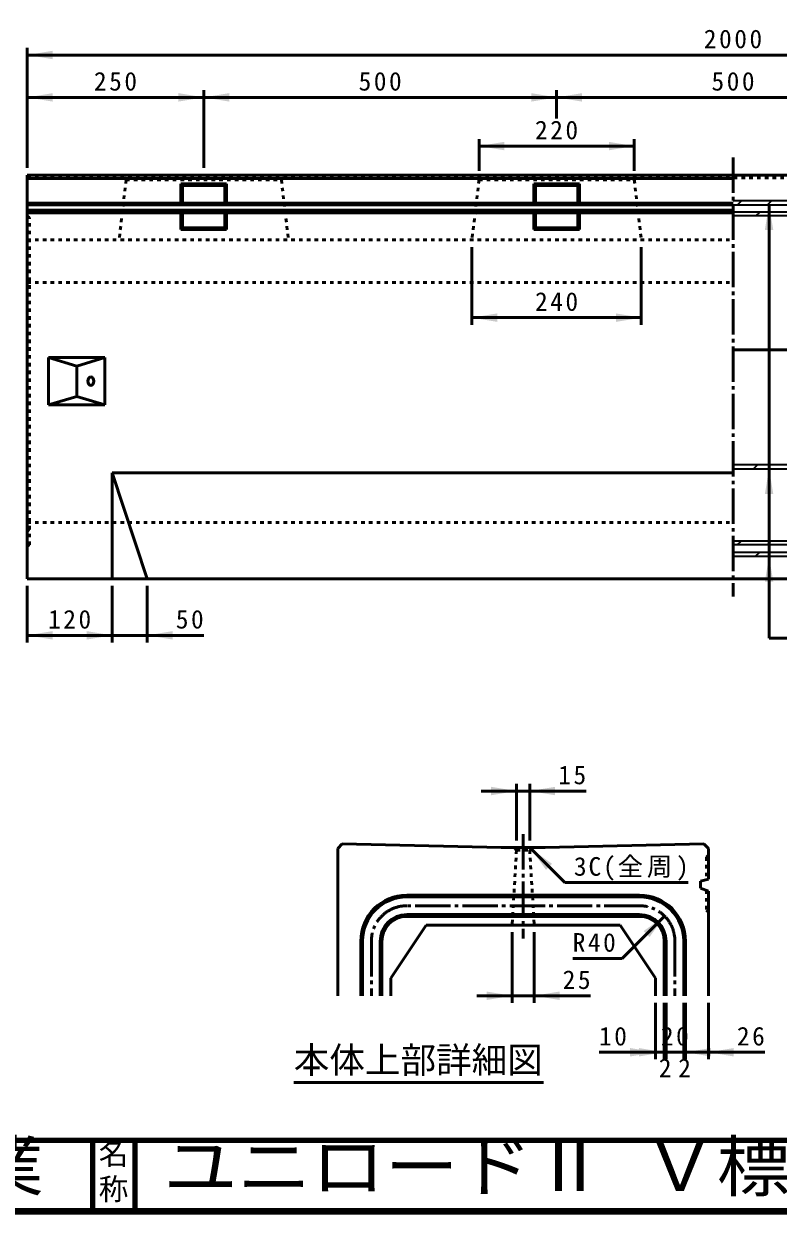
# Model space of a CAD drawing. Units: millimetres, scale not verified. Extents: x 100 to 4105, y 100 to 2870.
# Drawn here: x 1913 to 2982, y 100 to 1786 of the extents above; entities that cross this region are included whole.
import ezdxf
from ezdxf.enums import TextEntityAlignment as Align

# ---------------------------------------------------------------- set-up
doc = ezdxf.new("R2010")
doc.units = ezdxf.units.MM
doc.header["$LTSCALE"] = 5
doc.linetypes.add('USER1', pattern=[2.2, 1, -1.2])
doc.linetypes.add('USER3', pattern=[13.4, 10, -1.2, 1, -1.2])
doc.layers.add('V-nasSTD', color=7, linetype='Continuous', lineweight=50)
doc.styles.add('ＭＳ ゴシック', font='')
doc.styles.get('ＭＳ ゴシック').set_extended_font_data('MS Gothic')

msp = doc.modelspace()

# ---------------------------------------------------------------- hatches: boundary and pattern name
at = {"layer": 'V-nasSTD'}
for points in [[(1953.814, 1747.893), (1917.814, 1741.893), (1953.814, 1735.893)], [(1953.814, 1687.893), (1917.814, 1681.893), (1953.814, 1675.893)], [(2131.814, 1675.893), (2167.814, 1681.893), (2131.814, 1687.893)], [(2203.814, 1687.893), (2167.814, 1681.893), (2203.814, 1675.893)], [(2631.814, 1675.893), (2667.814, 1681.893), (2631.814, 1687.893)], [(2703.814, 1687.893), (2667.814, 1681.893), (2703.814, 1675.893)], [(2593.814, 1618.893), (2557.814, 1612.893), (2593.814, 1606.893)], [(2741.814, 1606.893), (2777.814, 1612.893), (2741.814, 1618.893)], [(2974.814, 1493.893), (2968.814, 1529.893), (2962.814, 1493.893)], [(2583.814, 1375.893), (2547.814, 1369.893), (2583.814, 1363.893)], [(2751.814, 1363.893), (2787.814, 1369.893), (2751.814, 1375.893)], [(2974.814, 1119.893), (2968.814, 1155.893), (2962.814, 1119.893)], [(2974.814, 995.893), (2968.814, 1031.893), (2962.814, 995.893)], [(1953.814, 925.893), (1917.814, 919.893), (1953.814, 913.893)], [(2001.814, 913.893), (2037.814, 919.893), (2001.814, 925.893)], [(2123.814, 925.893), (2087.814, 919.893), (2123.814, 913.893)], [(2574.961, 693.376), (2610.961, 699.376), (2574.961, 705.376)], [(2665.711, 705.376), (2629.711, 699.376), (2665.711, 693.376)], [(2661.285, 596.288), (2631.586, 617.501), (2652.799, 587.803)], [(2799.478, 492.533), (2820.691, 522.231), (2790.993, 501.018)], [(2568.711, 403.376), (2604.711, 409.376), (2568.711, 415.376)], [(2671.961, 415.376), (2635.961, 409.376), (2671.961, 403.376)], [(2771.836, 323.376), (2807.836, 329.376), (2771.836, 335.376)], [(2784.336, 323.376), (2820.336, 329.376), (2784.336, 335.376)], [(2886.336, 335.376), (2850.336, 329.376), (2886.336, 323.376)], [(2918.836, 335.376), (2882.836, 329.376), (2918.836, 323.376)]]:
    msp.add_hatch(color=256, dxfattribs=at).paths.add_polyline_path(points)

# ---------------------------------------------------------------- linework, layer by layer
for p, q in [((1917.814, 1581.893), (1917.814, 1751.893)), ((1917.814, 1741.893), (3917.814, 1741.893)), ((2167.814, 1581.893), (2167.814, 1691.893)), ((2667.814, 1651.893), (2667.814, 1691.893)), ((1917.814, 1681.893), (2167.814, 1681.893)), ((2167.814, 1681.893), (2667.814, 1681.893)), ((2667.814, 1681.893), (3167.814, 1681.893)), ((2557.814, 1577.893), (2557.814, 1622.893)), ((2777.814, 1577.893), (2777.814, 1622.893)), ((2557.814, 1612.893), (2777.814, 1612.893)), ((1917.814, 1571.893), (1917.814, 999.893)), ((1917.814, 1571.893), (3917.814, 1571.893)), ((1917.814, 1566.893), (2917.814, 1566.893)), ((2135.514, 1559.193), (2200.114, 1559.193)), ((2135.514, 1559.193), (2137.814, 1556.893)), ((2135.514, 1559.193), (2135.514, 1531.908)), ((2137.814, 1556.893), (2197.814, 1556.893)), ((2137.814, 1556.893), (2137.814, 1531.908)), ((2197.814, 1556.893), (2200.114, 1559.193)), ((2197.814, 1556.893), (2197.814, 1531.908)), ((2200.114, 1559.193), (2200.114, 1531.908)), ((2635.514, 1559.193), (2700.114, 1559.193)), ((2635.514, 1559.193), (2637.814, 1556.893)), ((2635.514, 1559.193), (2635.514, 1531.908)), ((2637.814, 1556.893), (2697.814, 1556.893)), ((2637.814, 1556.893), (2637.814, 1531.908)), ((2697.814, 1556.893), (2700.114, 1559.193)), ((2697.814, 1556.893), (2697.814, 1531.908)), ((2700.114, 1559.193), (2700.114, 1531.908)), ((1917.814, 1531.908), (2917.814, 1531.908)), ((1917.814, 1529.893), (2917.814, 1529.893)), ((1917.814, 1521.893), (2917.814, 1521.893)), ((1917.814, 1518.535), (2917.814, 1518.535)), ((2135.514, 1518.535), (2135.514, 1494.593)), ((2137.814, 1518.535), (2137.814, 1496.893)), ((2197.814, 1518.535), (2197.814, 1496.893)), ((2200.114, 1518.535), (2200.114, 1494.593)), ((2635.514, 1518.535), (2635.514, 1494.593)), ((2637.814, 1518.535), (2637.814, 1496.893)), ((2697.814, 1518.535), (2697.814, 1496.893)), ((2700.114, 1518.535), (2700.114, 1494.593)), ((2968.814, 915.893), (2968.814, 1529.893)), ((2135.514, 1494.593), (2137.814, 1496.893)), ((2135.514, 1494.593), (2200.114, 1494.593)), ((2137.814, 1496.893), (2197.814, 1496.893)), ((2197.814, 1496.893), (2200.114, 1494.593)), ((2635.514, 1494.593), (2637.814, 1496.893)), ((2635.514, 1494.593), (2700.114, 1494.593)), ((2637.814, 1496.893), (2697.814, 1496.893)), ((2697.814, 1496.893), (2700.114, 1494.593)), ((2547.814, 1469.893), (2547.814, 1359.893)), ((2787.814, 1469.893), (2787.814, 1359.893)), ((2547.814, 1369.893), (2787.814, 1369.893)), ((4020.814, 1324.143), (2917.814, 1324.143)), ((1947.814, 1313.393), (1947.814, 1246.393)), ((1947.814, 1313.393), (2027.814, 1313.393)), ((1947.814, 1313.393), (1987.814, 1301.393)), ((1987.814, 1301.393), (2027.814, 1313.393)), ((1987.814, 1301.393), (1987.814, 1258.393)), ((2027.814, 1313.393), (2027.814, 1246.393)), ((1947.814, 1246.393), (1987.814, 1258.393)), ((1987.814, 1258.393), (2027.814, 1246.393)), ((1947.814, 1246.393), (2027.814, 1246.393)), ((2037.814, 1149.893), (2037.814, 999.893)), ((2037.814, 1149.893), (2087.814, 999.893)), ((2037.814, 1149.893), (2917.814, 1149.893)), ((1917.814, 999.893), (3917.814, 999.893)), ((1917.814, 989.893), (1917.814, 909.893)), ((2037.814, 989.893), (2037.814, 909.893)), ((2087.814, 989.893), (2087.814, 909.893)), ((1917.814, 919.893), (2037.814, 919.893)), ((2037.814, 919.893), (2087.814, 919.893)), ((2167.814, 919.893), (2087.814, 919.893)), ((2968.814, 915.893), (3048.814, 915.893)), ((2610.961, 629.376), (2610.961, 709.376)), ((2629.711, 629.376), (2629.711, 709.376)), ((2560.961, 699.376), (2610.961, 699.376)), ((2610.961, 699.376), (2629.711, 699.376)), ((2709.711, 699.376), (2629.711, 699.376)), ((2364.086, 624.376), (2357.836, 618.126)), ((2589.086, 619.376), (2364.086, 624.376)), ((2651.586, 619.376), (2876.586, 624.376)), ((2876.586, 624.376), (2882.836, 618.126)), ((2357.836, 618.126), (2357.836, 409.376)), ((2589.086, 619.376), (2651.586, 619.376)), ((2631.586, 617.501), (2679.297, 569.79)), ((2882.836, 574.395), (2882.836, 618.126)), ((2871.586, 571.876), (2882.836, 574.395)), ((2854.297, 569.79), (2679.297, 569.79)), ((2871.586, 561.876), (2871.586, 571.876)), ((2871.586, 561.876), (2882.836, 557.678)), ((2882.836, 557.678), (2882.836, 409.376)), ((2785.336, 551.876), (2455.336, 551.876)), ((2785.336, 549.376), (2455.336, 549.376)), ((2785.336, 524.376), (2455.336, 524.376)), ((2482.836, 509.376), (2432.836, 434.376)), ((2785.336, 521.876), (2455.336, 521.876)), ((2482.836, 509.376), (2757.836, 509.376)), ((2757.836, 509.376), (2807.836, 434.376)), ((2760.587, 462.127), (2820.691, 522.231)), ((2604.711, 499.376), (2604.711, 399.376)), ((2635.961, 499.376), (2635.961, 399.376)), ((2390.336, 486.876), (2390.336, 409.376)), ((2392.836, 486.876), (2392.836, 409.376)), ((2417.836, 486.876), (2417.836, 409.376)), ((2420.336, 486.876), (2420.336, 409.376)), ((2820.336, 409.376), (2820.336, 486.876)), ((2822.836, 486.876), (2822.836, 409.376)), ((2847.836, 486.876), (2847.836, 409.376)), ((2850.336, 409.376), (2850.336, 486.876)), ((2760.587, 462.127), (2690.587, 462.127)), ((2432.836, 434.376), (2432.836, 409.376)), ((2807.836, 434.376), (2807.836, 409.376)), ((2554.711, 409.376), (2604.711, 409.376)), ((2604.711, 409.376), (2635.961, 409.376)), ((2715.961, 409.376), (2635.961, 409.376)), ((2807.836, 399.376), (2807.836, 319.376)), ((2820.336, 399.376), (2820.336, 319.376)), ((2822.836, 399.376), (2822.836, 319.376)), ((2847.836, 399.376), (2847.836, 319.376)), ((2850.336, 399.376), (2850.336, 319.376)), ((2882.836, 399.376), (2882.836, 319.376)), ((2727.836, 329.376), (2807.836, 329.376)), ((2807.836, 329.376), (2820.336, 329.376)), ((2820.336, 329.376), (2822.836, 329.376)), ((2822.836, 329.376), (2847.836, 329.376)), ((2847.836, 329.376), (2850.336, 329.376)), ((2850.336, 329.376), (2882.836, 329.376)), ((2962.836, 329.376), (2882.836, 329.376)), ((2295.368, 286.542), (2649.377, 286.542))]:
    msp.add_line(p, q, dxfattribs=at)
at = {"layer": 'V-nasSTD', "linetype": 'USER3'}
for p, q in [((2917.814, 1596.893), (2917.814, 974.893)), ((2620.336, 638.126), (2620.336, 490.626)), ((2785.336, 536.876), (2455.336, 536.876)), ((2405.336, 486.876), (2405.336, 409.376)), ((2835.336, 486.876), (2835.336, 409.376))]:
    msp.add_line(p, q, dxfattribs=at)
at = {"layer": 'V-nasSTD', "linetype": 'USER1'}
for p, q in [((1917.814, 1567.893), (3917.814, 1567.893)), ((2057.814, 1564.893), (2047.814, 1479.893)), ((2057.814, 1564.893), (2054.814, 1567.893)), ((2057.814, 1564.893), (2277.814, 1564.893)), ((2277.814, 1564.893), (2280.814, 1567.893)), ((2277.814, 1564.893), (2287.814, 1479.893)), ((2557.814, 1564.893), (2547.814, 1479.893)), ((2557.814, 1564.893), (2554.814, 1567.893)), ((2557.814, 1564.893), (2777.814, 1564.893)), ((2777.814, 1564.893), (2780.814, 1567.893)), ((2777.814, 1564.893), (2787.814, 1479.893)), ((1920.814, 1511.893), (1917.814, 1513.893)), ((1920.814, 1047.893), (1920.814, 1511.893)), ((1917.814, 1489.893), (1920.814, 1491.893)), ((1917.814, 1479.893), (2917.814, 1479.893)), ((1917.814, 1419.893), (2917.814, 1419.893)), ((1917.814, 1079.893), (2917.814, 1079.893)), ((1917.814, 1069.893), (1920.814, 1067.893)), ((1920.814, 1047.893), (1917.814, 1045.893)), ((2610.961, 615.626), (2604.711, 509.376)), ((2610.961, 615.626), (2607.211, 619.376)), ((2610.961, 615.626), (2629.711, 615.626)), ((2629.711, 615.626), (2633.461, 619.376)), ((2629.711, 615.626), (2635.961, 509.376)), ((2879.961, 605.626), (2882.836, 608.501)), ((2879.961, 605.626), (2879.961, 573.751)), ((2879.961, 558.751), (2879.961, 530.626)), ((2879.961, 530.626), (2882.836, 527.751))]:
    msp.add_line(p, q, dxfattribs=at)
at = {"layer": 'V-nasSTD', "lineweight": 35}
for p, q in [((2917.814, 1535.893), (3019.814, 1535.893)), ((2924.247, 1529.893), (2930.247, 1535.893)), ((2966.673, 1529.893), (2972.673, 1535.893)), ((2917.814, 1529.893), (3019.814, 1529.893)), ((2917.814, 1519.893), (3019.814, 1519.893)), ((2950.173, 1513.893), (2956.173, 1519.893)), ((3019.814, 1513.893), (2917.814, 1513.893)), ((2917.814, 1161.893), (3019.814, 1161.893)), ((2917.814, 1155.893), (3019.814, 1155.893)), ((2946.731, 1155.893), (2952.731, 1161.893)), ((2917.814, 1053.893), (3019.814, 1053.893)), ((3019.814, 1047.893), (2917.814, 1047.893)), ((2923.584, 1047.893), (2929.584, 1053.893)), ((2966.011, 1047.893), (2972.011, 1053.893)), ((2917.814, 1037.893), (3019.814, 1037.893)), ((2917.814, 1031.893), (3019.814, 1031.893)), ((2949.511, 1031.893), (2955.511, 1037.893))]:
    msp.add_line(p, q, dxfattribs=at)
at = {"layer": 'V-nasSTD', "lineweight": 100}
for p, q in [((105, 205), (4100, 205)), ((2010, 205), (2010, 105)), ((2070, 205), (2070, 105)), ((105, 105), (4100, 105))]:
    msp.add_line(p, q, dxfattribs=at)
at = {"layer": 'V-nasSTD', "lineweight": 13}
msp.add_lwpolyline([(100, 100), (100, 2870), (4105, 2870), (4105, 100)], close=True, dxfattribs=at)
at = {"layer": 'V-nasSTD'}
for centre, radius, start, end in [((2455.336, 486.876), 65, 90, 180), ((2455.336, 486.876), 62.5, 90, 180), ((2785.336, 486.876), 65, 0, 90), ((2785.336, 486.876), 62.5, 0, 90), ((2455.336, 486.876), 37.5, 90, 180), ((2785.336, 486.876), 37.5, 0, 90), ((2455.336, 486.876), 35, 90, 180), ((2785.336, 486.876), 35, 0, 90)]:
    msp.add_arc(centre, radius, start, end, dxfattribs=at)
at = {"layer": 'V-nasSTD', "linetype": 'USER3'}
for centre, start, end in [((2455.336, 486.876), 90, 180), ((2785.336, 486.876), 0, 90)]:
    msp.add_arc(centre, 50, start, end, dxfattribs=at)
at = {"layer": 'V-nasSTD'}
msp.add_ellipse((2007.814, 1279.893), major_axis=(0, 6), ratio=0.707107, dxfattribs=at)

# ---------------------------------------------------------------- texts
at = {"layer": 'V-nasSTD', "style": 'ＭＳ ゴシック'}
for s, height, p in [('本体上部詳細図', 36.95, (2295.368, 336.942)), ('2', 26.39, (2812.586, 320.376)), ('2', 26.39, (2840.086, 320.376)), ('名', 30.79, (2018.982, 200.999)), ('称', 30.79, (2018.976, 151.01))]:
    msp.add_text(s, height=height, dxfattribs=at).set_placement(p, align=Align.TOP_LEFT)
at = {"layer": 'V-nasSTD', "style": 'ＭＳ ゴシック', "width": 1.1}
for s, p in [('株式会社船生コンクリート工業', (478.279, 202.55)), ('ユニロードⅡ Ｖ標準', (2111, 202.47))]:
    msp.add_text(s, height=69.65, dxfattribs=at).set_placement(p, align=Align.TOP_LEFT)
at = {"layer": 'V-nasSTD', "char_height": 26.39, "attachment_point": 1, "style": 'ＭＳ ゴシック'}
for s, insert in [('\\T1.2;2000', (2876.414, 1777.893)), ('\\T1.2;250', (2012.214, 1717.893)), ('\\T1.2;500', (2387.214, 1717.893)), ('\\T1.2;500', (2887.214, 1717.893)), ('\\T1.2;220', (2637.214, 1648.893)), ('\\T1.2;240', (2637.214, 1405.893)), ('\\T1.2;120', (1947.214, 955.893)), ('\\T1.2;50', (2128.214, 955.893)), ('\\T1.2;15', (2670.111, 735.376)), ('\\T1.15;3C(全周)', (2692.297, 605.79)), ('\\T1.2;R40', (2690.587, 498.127)), ('\\T1.2;25', (2676.361, 445.376)), ('\\T1.2;10', (2727.836, 365.376)), ('\\T1.2;20', (2815.536, 365.376)), ('\\T1.2;26', (2923.236, 365.376))]:
    msp.add_mtext(s, dxfattribs=dict(at, insert=insert))

doc.saveas('drawing.dxf')
